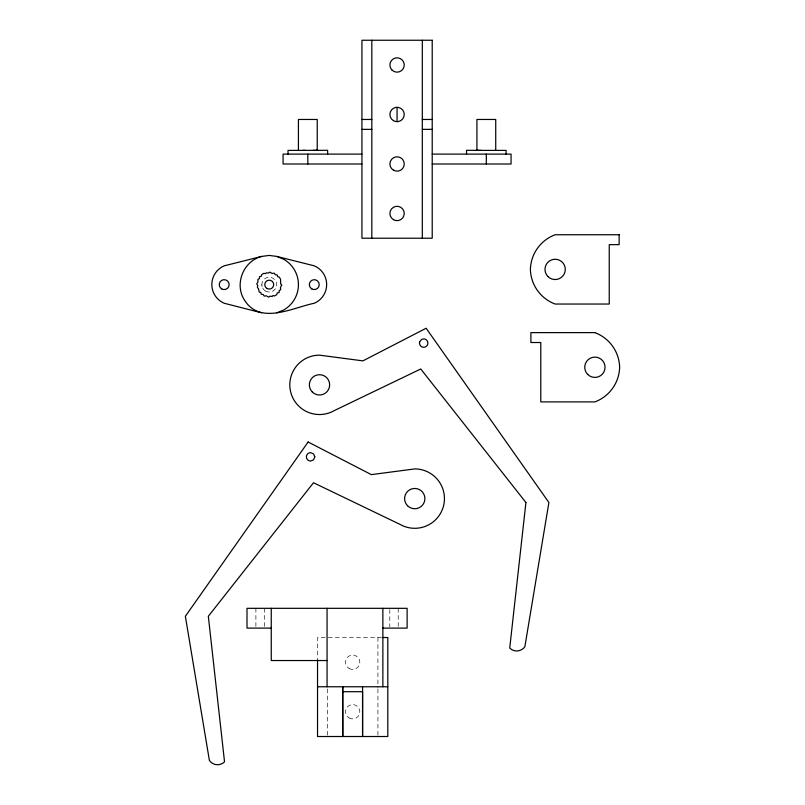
<?xml version="1.0" encoding="UTF-8"?>
<svg xmlns="http://www.w3.org/2000/svg" width="805" height="805" viewBox="0 0 805 805"><rect width="100%" height="100%" fill="white"/><g stroke="black" fill="none" stroke-linecap="round" stroke-linejoin="round"><path stroke-width="0.6" stroke-dasharray="4.03 3.02" d="M381.63 637.52L317.532 637.52L317.532 659.677M261.816 284.628L262.068 286.55M398.223 608.318L398.223 626.874M389.811 609.556L389.811 626.874M377.917 637.52L377.917 687.631M377.917 688.889L377.917 736.505M327.434 688.889L327.434 736.505M264.312 608.318L264.312 626.874M255.899 608.318L255.899 626.874M349.088 668.482A7.175 7.175 0 0 0 359.845 662.263A7.175 7.175 0 0 0 349.088 656.045A7.175 7.175 0 0 0 349.088 668.482M349.088 717.969A7.175 7.175 0 0 0 359.845 711.751A7.175 7.175 0 0 0 349.088 705.542A7.175 7.175 0 0 0 349.088 717.969M265.529 291.058A7.426 7.426 0 0 0 276.668 284.628A7.426 7.426 0 0 0 265.529 278.198A7.426 7.426 0 0 0 265.529 291.058"/><path stroke-width="1.21" d="M261.685 256.423C243.734 260.88 234.406 283.38 243.955 299.229C259.512 325.773 292.346 307.661 314.282 303.254A20.326 20.326 0 0 0 314.282 265.841L276.799 256.423L269.242 255.427L261.685 256.423L224.203 265.841A20.326 20.326 0 0 0 224.203 303.254L261.685 312.833M276.799 312.833L283.843 309.915A29.201 29.201 0 0 0 283.843 259.341L276.799 256.423M312.944 150.394L327.625 150.304L327.625 154.107M302.871 150.394L305.266 150.354M361.938 119.462L371.829 119.462M422.313 119.462L432.215 119.462M361.938 129.364L371.829 129.364M422.313 129.364L432.215 129.364M476.419 150.394L506.114 150.394L506.114 154.107M361.938 154.107L283.078 154.107L283.078 164.009L361.938 164.009M432.215 154.107L511.064 154.107L511.064 164.009L432.215 164.009M271.255 628.111L247.004 628.111L247.004 608.318L407.119 608.318L407.119 628.111L382.868 628.111M382.788 637.52L387.809 637.52L387.809 736.505L317.532 736.505L317.532 660.07M327.061 660.533L271.255 660.533L271.255 608.318M317.532 686.766L387.809 686.766M342.689 691.706L342.779 736.505L342.779 686.766L342.689 691.706L362.572 691.706L362.572 736.505L362.572 686.766M316.395 150.354L317.723 150.354L288.029 150.394L288.029 154.107M481.199 150.394L466.528 150.304L466.528 154.107M495.729 150.394L495.729 119.462L476.922 119.462L476.922 150.394M486.321 154.107L486.321 164.009M422.313 40.25L422.313 238.22M397.076 107.307L397.076 121.666M382.868 608.318L382.868 686.766M371.829 40.25L371.829 238.22M327.061 608.318L327.061 686.766M317.23 150.354L317.23 119.462L298.424 119.462L298.424 150.354M307.822 154.107L307.822 164.009M281.659 285.121L280.462 287.435L280.673 289.75L279.184 290.545L279.194 292.457L277.202 293.01L276.749 294.66L274.626 295.948L272.955 295.556L272.241 296.451L269.997 296.17L268.608 297.136L266.425 295.848L264.121 296.059L263.326 294.57L261.212 294.238L260.75 292.457L259.291 292.114L258.314 288.331L257.399 287.616L257.701 285.383L256.725 283.994L258.023 281.81L257.811 279.506L259.301 278.711L259.633 276.588L261.283 276.226L261.736 274.596L263.859 273.308L265.519 273.67L266.234 272.835L268.488 273.086L269.876 272.11L272.05 273.408L274.364 273.197L275.159 274.686L277.282 275.018L277.645 276.668L279.275 277.121L280.563 279.244L280.673 283.712L281.659 285.121M525.927 502.511L509.726 648.085A9.902 9.902 0 0 0 523.723 648.085L524.89 646.576L548.899 502.511L426.137 328.239L362.914 360.871L319.505 355.156A29.694 29.694 0 0 0 290.816 392.528A29.694 29.694 0 0 0 334.347 410.56L420.753 368.982L525.927 502.511M314.805 456.848L313.568 459.826L310.599 461.054A4.206 4.206 0 0 1 306.393 456.848A4.206 4.206 0 0 1 310.599 452.641L313.568 453.879L314.805 456.848M419.596 341.994C418.862 344.56 420.995 347.347 423.661 347.297A4.206 4.206 0 0 0 427.868 343.091A4.206 4.206 0 0 0 423.661 338.885L421.558 339.448L419.596 341.994M308.124 442.005L185.361 616.278L209.37 760.343L210.528 761.852A9.902 9.902 0 0 0 224.535 761.852L208.334 616.278L313.497 482.738L399.904 524.327A29.694 29.694 0 0 0 443.434 506.295A29.694 29.694 0 0 0 414.756 468.913L371.347 474.628L308.124 442.005M432.215 40.25L361.938 40.25L361.938 238.22L432.215 238.22L432.215 40.25M619.146 234.748L555.138 234.748A38.046 38.046 0 0 0 530.394 269.393A38.046 38.046 0 0 0 555.138 304.038L609.244 304.038L609.244 244.65L619.146 244.65L619.146 234.748M594.895 332.616L530.887 332.616L530.887 342.517L540.779 342.517L540.779 401.906L594.895 401.906A38.046 38.046 0 0 0 619.639 367.261A38.046 38.046 0 0 0 594.895 332.616M407.582 505.782A10.143 10.143 0 0 0 424.557 501.233A10.143 10.143 0 0 0 412.13 488.806A10.143 10.143 0 0 0 407.582 505.782M393.484 120.7A7.175 7.175 0 0 0 404.251 114.491A7.175 7.175 0 0 0 393.484 108.273A7.175 7.175 0 0 0 393.484 120.7M391.995 70.065A7.175 7.175 0 0 0 403.999 66.855A7.175 7.175 0 0 0 395.215 58.061A7.175 7.175 0 0 0 391.995 70.065M393.484 170.197A7.175 7.175 0 0 0 404.251 163.979A7.175 7.175 0 0 0 393.484 157.76A7.175 7.175 0 0 0 393.484 170.197M393.484 219.685A7.175 7.175 0 0 0 404.251 213.466A7.175 7.175 0 0 0 393.484 207.257A7.175 7.175 0 0 0 393.484 219.685M547.963 276.568A10.143 10.143 0 0 0 564.939 272.02A10.143 10.143 0 0 0 552.512 259.592A10.143 10.143 0 0 0 547.963 276.568M312.33 392.025A10.143 10.143 0 0 0 329.305 387.477A10.143 10.143 0 0 0 316.878 375.05A10.143 10.143 0 0 0 312.33 392.025M587.72 374.436A10.143 10.143 0 0 0 604.696 369.887A10.143 10.143 0 0 0 592.269 357.46A10.143 10.143 0 0 0 587.72 374.436M267.019 288.482A4.458 4.458 0 0 0 273.7 284.628A4.458 4.458 0 0 0 267.019 280.764A4.458 4.458 0 0 0 267.019 288.482M311.807 288.915A4.951 4.951 0 0 0 319.223 284.628A4.951 4.951 0 0 0 311.807 280.341A4.951 4.951 0 0 0 311.807 288.915M221.727 288.915A4.951 4.951 0 0 0 229.153 284.628A4.951 4.951 0 0 0 221.727 280.341A4.951 4.951 0 0 0 221.727 288.915"/></g></svg>
